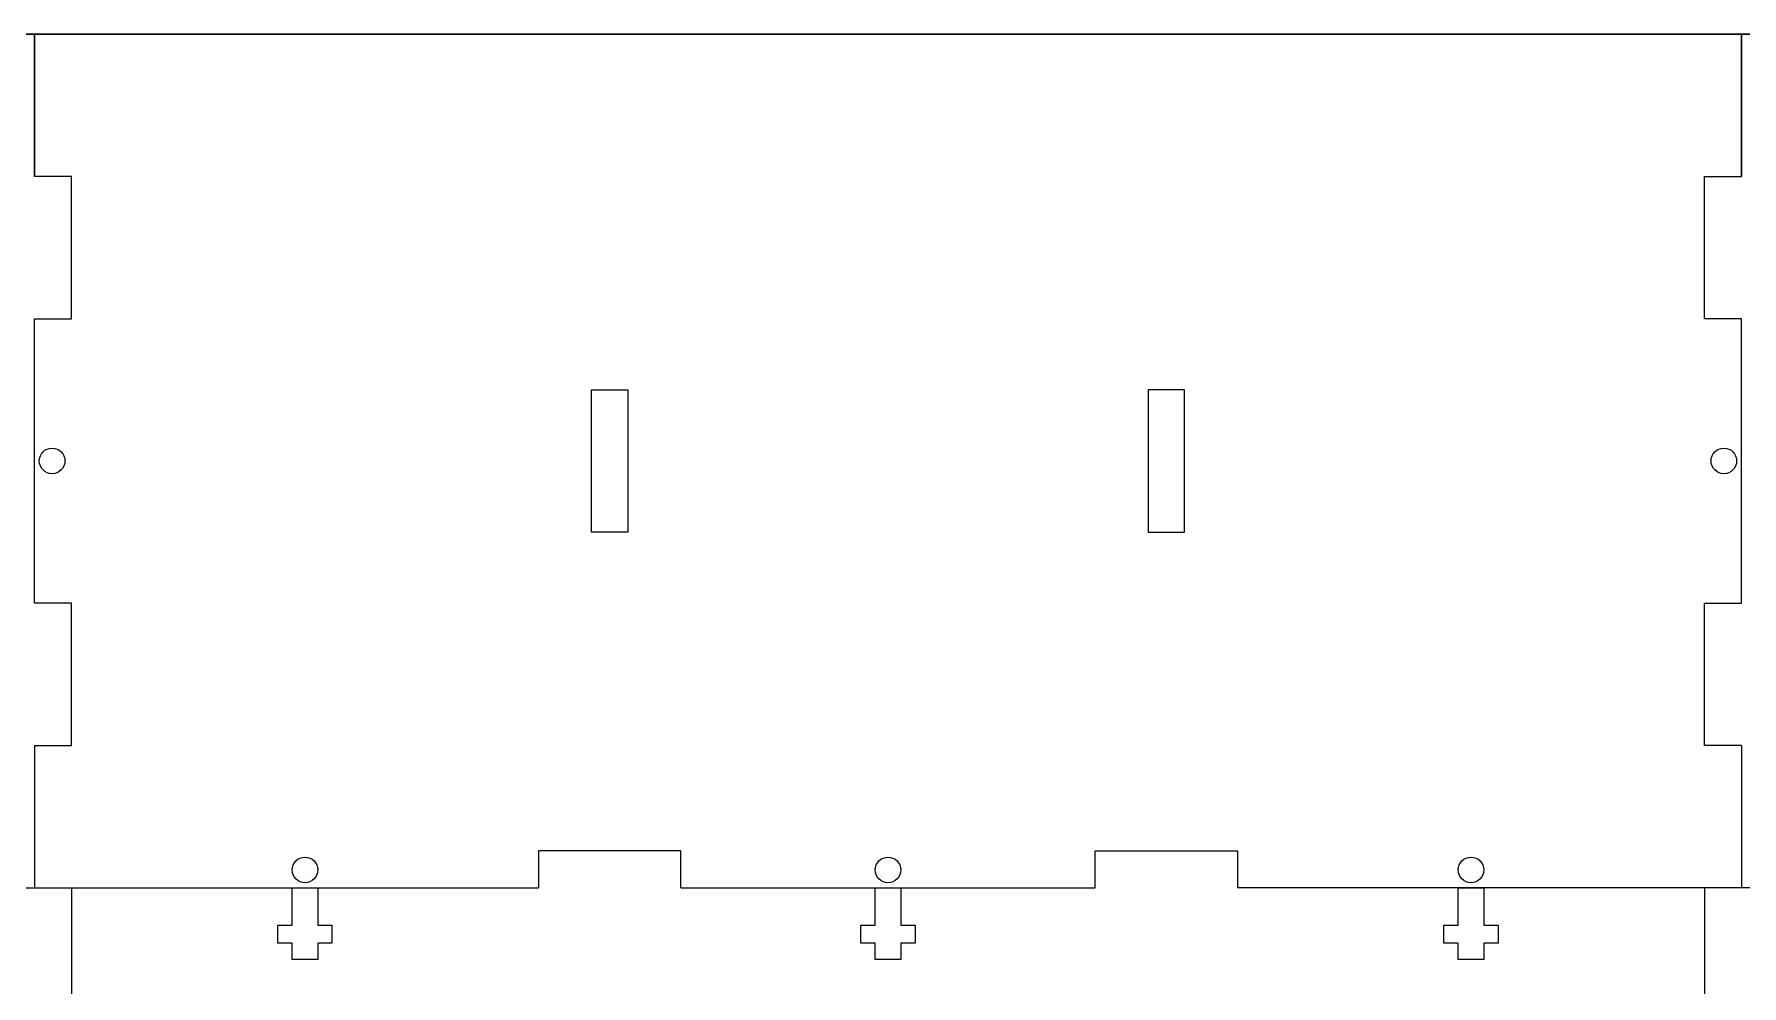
# Model space of a CAD drawing. Header units: inches. Extents: x 5.7 to 56.5, y 3.3 to 37.
# Drawn here: x 23.53 to 29.54, y 17.99 to 21.33 of the extents above; entities that cross this region are included whole.
import ezdxf

# ---------------------------------------------------------------- set-up
doc = ezdxf.new("R2010")
doc.units = ezdxf.units.IN
doc.header["$MEASUREMENT"] = 0
doc.layers.add('LASER MAGENTA', color=6, linetype='Continuous', lineweight=0, true_color=0xff00ff)

msp = doc.modelspace()

# ---------------------------------------------------------------- linework, layer by layer
at = {"layer": 'LASER MAGENTA'}
for p, q in [((19.7949, 21.3315), (23.5349, 21.3315)), ((23.5349, 21.3315), (23.5349, 20.8315)), ((23.5349, 21.3315), (29.5349, 21.3315)), ((23.5349, 21.3315), (23.5349, 20.8315)), ((29.5349, 21.3315), (29.5349, 20.8315)), ((29.5349, 21.3315), (29.5349, 20.8315)), ((29.5349, 21.3315), (33.2749, 21.3315)), ((23.6649, 20.8315), (23.5349, 20.8315)), ((23.6649, 20.8315), (23.5349, 20.8315)), ((23.6649, 20.3315), (23.6649, 20.8315)), ((23.6649, 20.3315), (23.6649, 20.8315)), ((29.4049, 20.3315), (29.4049, 20.8315)), ((29.4049, 20.8315), (29.5349, 20.8315)), ((29.4049, 20.3315), (29.4049, 20.8315)), ((29.4049, 20.8315), (29.5349, 20.8315)), ((23.5349, 20.3315), (23.6649, 20.3315)), ((23.5349, 20.3315), (23.6649, 20.3315)), ((29.5349, 20.3315), (29.4049, 20.3315)), ((29.5349, 20.3315), (29.4049, 20.3315)), ((23.6649, 19.3315), (23.5349, 19.3315)), ((23.6649, 19.3315), (23.5349, 19.3315)), ((23.6649, 18.8315), (23.6649, 19.3315)), ((23.6649, 18.8315), (23.6649, 19.3315)), ((29.4049, 18.8315), (29.4049, 19.3315)), ((29.4049, 19.3315), (29.5349, 19.3315)), ((29.4049, 18.8315), (29.4049, 19.3315)), ((29.4049, 19.3315), (29.5349, 19.3315)), ((23.5349, 18.8315), (23.5349, 18.3315)), ((23.5349, 18.8315), (23.6649, 18.8315)), ((23.5349, 18.8315), (23.5349, 18.3315)), ((23.5349, 18.8315), (23.6649, 18.8315)), ((29.5349, 18.8315), (29.4049, 18.8315)), ((29.5349, 18.8315), (29.4049, 18.8315)), ((29.5349, 18.8315), (29.5349, 18.3315)), ((29.5349, 18.8315), (29.5349, 18.3315)), ((25.8069, 18.4615), (25.3069, 18.4615)), ((25.3069, 18.4615), (25.3069, 18.3315)), ((25.8069, 18.4615), (25.3069, 18.4615)), ((25.3069, 18.4615), (25.3069, 18.3315)), ((25.8069, 18.3315), (25.8069, 18.4615)), ((25.8069, 18.3315), (25.8069, 18.4615)), ((27.2629, 18.3315), (27.2629, 18.4615)), ((27.2629, 18.4615), (27.7629, 18.4615)), ((27.2629, 18.3315), (27.2629, 18.4615)), ((27.2629, 18.4615), (27.7629, 18.4615)), ((27.7629, 18.4615), (27.7629, 18.3315)), ((27.7629, 18.4615), (27.7629, 18.3315)), ((21.9149, 18.3315), (23.5349, 18.3315)), ((23.5349, 18.3315), (25.3069, 18.3315)), ((23.6649, 18.3315), (25.3069, 18.3315)), ((23.6649, 18.3315), (23.6649, 16.7115)), ((24.4409, 18.3315), (24.5309, 18.3315)), ((25.8069, 18.3315), (27.2629, 18.3315)), ((25.8069, 18.3315), (27.2629, 18.3315)), ((26.4899, 18.3315), (26.5799, 18.3315)), ((29.5349, 18.3315), (27.7629, 18.3315)), ((29.4049, 18.3315), (27.7629, 18.3315)), ((28.5389, 18.3315), (28.6289, 18.3315)), ((29.4049, 18.3315), (29.4049, 16.7115)), ((31.1549, 18.3315), (29.5349, 18.3315))]:
    msp.add_line(p, q, dxfattribs=at)
at = {"layer": 'LASER MAGENTA', "linetype": 'Continuous'}
for p, q in [((23.5349, 20.8315), (23.5349, 21.3315)), ((23.5349, 20.8315), (23.5349, 21.3315)), ((29.5349, 20.8315), (29.5349, 21.3315)), ((29.5349, 20.8315), (29.5349, 21.3315)), ((23.5349, 19.3315), (23.5349, 20.3315)), ((23.5349, 19.3315), (23.5349, 20.3315)), ((29.5349, 19.3315), (29.5349, 20.3315)), ((29.5349, 19.3315), (29.5349, 20.3315)), ((24.4409, 18.1995), (24.4409, 18.3315)), ((24.5309, 18.3315), (24.5309, 18.1995)), ((26.4899, 18.1995), (26.4899, 18.3315)), ((26.5799, 18.3315), (26.5799, 18.1995)), ((28.5389, 18.1995), (28.5389, 18.3315)), ((28.6289, 18.3315), (28.6289, 18.1995)), ((24.3909, 18.1995), (24.4409, 18.1995)), ((24.3909, 18.1365), (24.3909, 18.1995)), ((24.5309, 18.1995), (24.5809, 18.1995)), ((24.5809, 18.1995), (24.5809, 18.1365)), ((26.4399, 18.1995), (26.4899, 18.1995)), ((26.4399, 18.1365), (26.4399, 18.1995)), ((26.5799, 18.1995), (26.6299, 18.1995)), ((26.6299, 18.1995), (26.6299, 18.1365)), ((28.4889, 18.1995), (28.5389, 18.1995)), ((28.4889, 18.1365), (28.4889, 18.1995)), ((28.6289, 18.1995), (28.6789, 18.1995)), ((28.6789, 18.1995), (28.6789, 18.1365)), ((24.4409, 18.1365), (24.3909, 18.1365)), ((24.4409, 18.0795), (24.4409, 18.1365)), ((24.5309, 18.1365), (24.5309, 18.0795)), ((24.5809, 18.1365), (24.5309, 18.1365)), ((26.4899, 18.1365), (26.4399, 18.1365)), ((26.4899, 18.0795), (26.4899, 18.1365)), ((26.5799, 18.1365), (26.5799, 18.0795)), ((26.6299, 18.1365), (26.5799, 18.1365)), ((28.5389, 18.1365), (28.4889, 18.1365)), ((28.5389, 18.0795), (28.5389, 18.1365)), ((28.6289, 18.1365), (28.6289, 18.0795)), ((28.6789, 18.1365), (28.6289, 18.1365)), ((24.5309, 18.0795), (24.4409, 18.0795)), ((26.5799, 18.0795), (26.4899, 18.0795)), ((28.6289, 18.0795), (28.5389, 18.0795))]:
    msp.add_line(p, q, dxfattribs=at)
at = {"layer": 'LASER MAGENTA'}
for points in [[(5.6649, 3.3315), (37.6649, 3.3315), (37.6649, 21.3315), (5.6649, 21.3315)], [(19.6649, 9.3315), (19.6649, 21.3315), (37.6649, 21.3315), (37.6649, 9.3315)], [(37.6649, 21.3315), (37.6649, 9.3315), (19.6649, 9.3315), (19.6649, 21.3315)], [(25.6209, 19.5815), (25.4929, 19.5815), (25.4929, 20.0815), (25.6209, 20.0815)], [(27.4489, 19.5815), (27.5769, 19.5815), (27.5769, 20.0815), (27.4489, 20.0815)]]:
    msp.add_lwpolyline(points, close=True, dxfattribs=at)
at = {"layer": 'LASER MAGENTA', "linetype": 'Continuous'}
for centre in [(23.5974, 19.8315), (29.4724, 19.8315), (24.4859, 18.394), (26.5349, 18.394), (28.5839, 18.394)]:
    msp.add_circle(centre, 0.045, dxfattribs=at)

doc.saveas('drawing.dxf')
